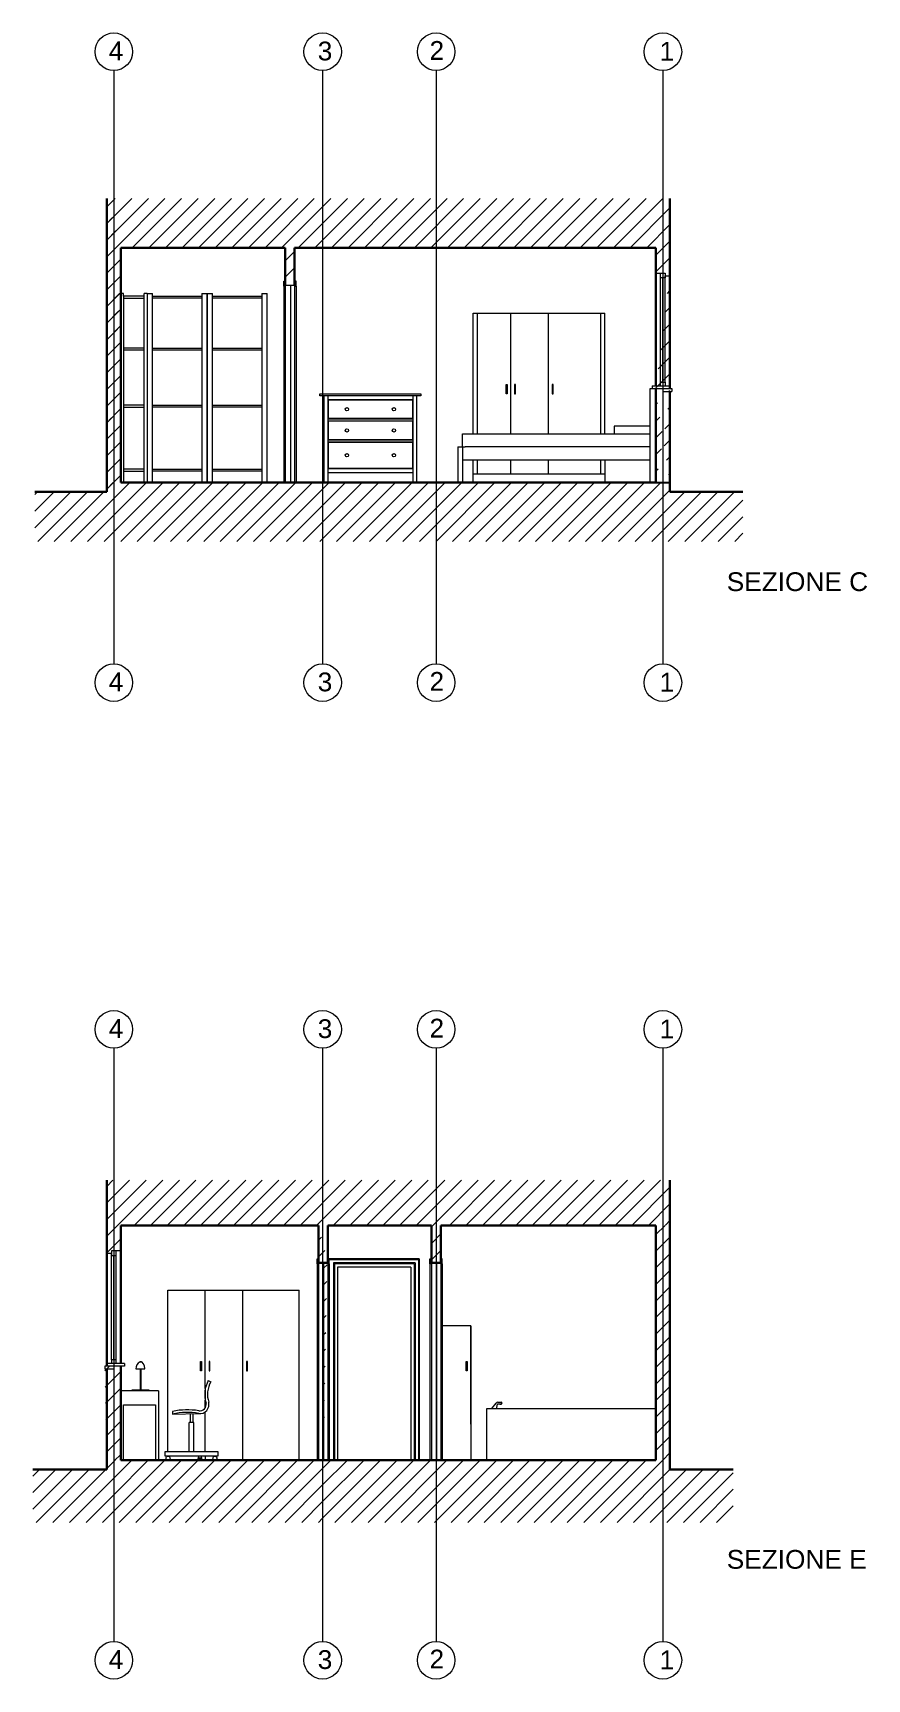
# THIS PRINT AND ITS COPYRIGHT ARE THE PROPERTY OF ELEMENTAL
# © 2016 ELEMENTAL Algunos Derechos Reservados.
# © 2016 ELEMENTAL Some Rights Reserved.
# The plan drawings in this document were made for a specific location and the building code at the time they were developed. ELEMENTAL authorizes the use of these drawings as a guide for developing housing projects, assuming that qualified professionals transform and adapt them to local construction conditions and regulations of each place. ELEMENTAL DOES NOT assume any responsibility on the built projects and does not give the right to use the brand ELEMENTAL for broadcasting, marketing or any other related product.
# Model space of a CAD drawing. Header units: metres. Extents: x 60.2 to 106, y 8.7 to 62.9.
# Drawn here: x 61.42 to 70.3, y 8.7 to 26.23 of the extents above; entities that cross this region are included whole.
import ezdxf

# ---------------------------------------------------------------- set-up
doc = ezdxf.new("R2010")
doc.units = ezdxf.units.M
doc.header["$LTSCALE"] = 5
doc.header["$MEASUREMENT"] = 0
for name, color, linetype, lineweight in [('A-ANNO-DIMS', 3, 'Continuous', 9), ('A-ANNO-SCRN', 30, 'Continuous', 9), ('A-ANNO-TEXT', 3, 'Continuous', 18), ('A-ELEV-MBE1', 7, 'Continuous', 25), ('A-ELEV-MBE2', 4, 'Continuous', 20), ('A-FURN', 8, 'Continuous', 18), ('A-SECT-MCUT', 2, 'Continuous', 30)]:
    doc.layers.add(name, color=color, linetype=linetype, lineweight=lineweight)
doc.styles.add('ARIAL', font='arial.ttf')
pattern_1 = [(45, (0, 0), (-0.08838834764831845, 0.08838834764831845), [])]
pattern_2 = [(45, (0, 0), (-0.08838834764831843, 0.08838834764831845), [])]

msp = doc.modelspace()

# ---------------------------------------------------------------- hatches: boundary and pattern name
at = {"layer": 'A-ANNO-SCRN'}
h = msp.add_hatch(dxfattribs=at)
h.set_pattern_fill('ANSI31', color=0)
h.set_pattern_definition(pattern_1)
h.paths.add_polyline_path([(64.50476198201054, 24.46448802822258), (62.20477363345928, 24.46448802822258), (62.20498822379486, 23.940701013215), (62.35498822379473, 23.93955777514421), (64.10644786915924, 23.93955777514421), (64.20644786915926, 23.93955777514421), (64.50476198201054, 23.93955777514421)])
h.paths.add_polyline_path([(65.7134961108591, 24.46448802822258), (64.50476198201054, 24.46448802822258), (64.50476198201054, 23.93955777514421), (65.7134961108591, 23.93955777514421)])
h.paths.add_polyline_path([(68.2047736334593, 24.46448802822258), (65.7134961108591, 24.46448802822258), (65.7134961108591, 23.93955777514421), (65.94935593307201, 23.93955777514421), (68.05477363345938, 23.93955777514421), (68.2047736334593, 23.93280117584993)])
h = msp.add_hatch(dxfattribs=at)
h.set_pattern_fill('ANSI31', color=0)
h.set_pattern_definition(pattern_2)
edge = h.paths.add_edge_path()
edge.add_line((62.20477363345929, 24.46448802822258), (62.20477363345926, 21.33955777514421))
edge.add_line((62.35477363345898, 21.43955777514421), (62.35477363345898, 23.6395577751442))
edge.add_line((62.35477363345924, 23.6395577751442), (62.35477363345915, 23.93955777514421))
h = msp.add_hatch(dxfattribs=at)
h.set_pattern_fill('ANSI31', color=0)
h.set_pattern_definition(pattern_2)
edge = h.paths.add_edge_path()
edge.add_line((62.35477363345915, 23.93955777514421), (62.20477363345928, 23.93955777514421))
edge.add_line((62.35477363345924, 23.6395577751442), (62.35477363345915, 23.93955777514421))
edge.add_line((62.20477363345929, 24.46448802822258), (62.20477363345926, 21.33955777514421))
h = msp.add_hatch(dxfattribs=at)
h.set_pattern_fill('ANSI31', color=0)
h.set_pattern_definition(pattern_2)
edge = h.paths.add_edge_path()
edge.add_line((64.10644786915924, 23.93955777514421), (64.10644786915924, 23.53955777514423))
edge.add_line((64.10644786915924, 23.53955777514423), (64.20644786915926, 23.53955777514423))
edge.add_line((64.20644786915926, 23.93955777514421), (64.20644786915926, 23.53955777514423))
h = msp.add_hatch(dxfattribs=at)
h.set_pattern_fill('ANSI31', color=0)
h.set_pattern_definition(pattern_2)
edge = h.paths.add_edge_path()
edge.add_line((68.2047736334593, 23.66955777514421), (68.05477363345938, 23.66955777514421))
edge.add_line((68.05477363345938, 23.67597230050961), (68.05477363345938, 23.93955777514421))
edge.add_line((68.05477363345938, 23.93955777514421), (68.2047736334593, 23.93955777514421))
edge.add_line((68.2047736334593, 23.93955777514421), (68.2047736334593, 23.67597230050961))
edge.add_line((68.2047736334593, 22.40955777514419), (68.2047736334593, 21.43955777514421))
edge.add_line((68.05477363345938, 22.40955777514419), (68.21449745571562, 22.40955777514419))
edge.add_line((68.05477363345938, 21.43955777514421), (68.2047736334593, 21.43955777514421))
edge.add_line((68.05477363345938, 21.43955777514421), (68.05477363345938, 22.43955777514421))
h = msp.add_hatch(dxfattribs=at)
h.set_pattern_fill('ANSI31', color=0)
h.set_pattern_definition(pattern_1)
h.paths.add_polyline_path([(62.2799882237948, 21.43955777514421), (62.20477363345926, 21.43955777514421), (62.20477363345926, 21.33955777514421), (61.43873285932341, 21.33955777514421), (61.43873285932341, 20.81106943929595), (62.2799882237948, 20.81106943929595)])
h.paths.add_polyline_path([(64.50476198201054, 21.43955777514421), (62.35477363345898, 21.43955777514421), (62.2799882237948, 21.43955777514421), (62.2799882237948, 20.81106943929595), (64.50476198201054, 20.81106943929595)])
h.paths.add_polyline_path([(65.7134961108591, 21.43955777514421), (64.50476198201054, 21.43955777514421), (64.50476198201054, 20.81106943929595), (65.7134961108591, 20.81106943929595)])
h.paths.add_polyline_path([(68.12932527383339, 21.43955777514421), (68.05477363345938, 21.43955777514421), (65.7134961108591, 21.43955777514421), (65.7134961108591, 20.81106943929595), (68.12932527383339, 20.81106943929595)])
h.paths.add_polyline_path([(68.98211871604667, 21.33955777514421), (68.2047736334593, 21.33955777514421), (68.2047736334593, 21.43955777514421), (68.12932527383339, 21.43955777514421), (68.12932527383339, 20.81106943929595), (68.98211871604667, 20.81106943929595)])
h = msp.add_hatch(dxfattribs=at)
h.set_pattern_fill('ANSI31', color=0)
h.set_pattern_definition(pattern_1)
h.paths.add_polyline_path([(64.50476198201068, 14.01127105614506), (62.20477363345942, 14.01127105614506), (62.20477363345942, 13.52337588043943), (62.35498822379478, 13.52871759697908), (64.45977363345925, 13.52871759697908), (64.50476198201068, 13.52871759697908)])
h.paths.add_polyline_path([(65.71349611085923, 14.01127105614506), (64.50476198201068, 14.01127105614506), (64.50476198201068, 13.52871759697908), (64.55977363345927, 13.52871759697908), (65.66335593307231, 13.52871759697908), (65.71349611085923, 13.52871759697908)])
h.paths.add_polyline_path([(68.20477363345942, 14.01127105614506), (65.71349611085923, 14.01127105614506), (65.71349611085923, 13.52871759697908), (65.76335593307233, 13.52871759697908), (68.05477363345955, 13.52871759697908), (68.20477363345942, 13.53303927279072)])
h = msp.add_hatch(dxfattribs=at)
h.set_pattern_fill('ANSI31', color=0)
h.set_pattern_definition(pattern_2)
edge = h.paths.add_edge_path()
edge.add_line((68.0547736334595, 11.02871759697908), (68.20477363345942, 11.02871759697908))
edge.add_line((68.0547736334595, 11.02871759697908), (68.05477363345955, 13.52871759697908))
edge.add_line((68.05477363345955, 13.52871759697908), (68.20477363345942, 13.52871759697908))
edge.add_line((68.20477363345942, 14.01127105614506), (68.20477363345942, 10.92871759697908))
h = msp.add_hatch(dxfattribs=at)
h.set_pattern_fill('ANSI31', color=0)
h.set_pattern_definition(pattern_2)
h.paths.add_polyline_path([(62.35477363345912, 13.52871759697908), (62.20477363345942, 13.52871759697908), (62.20477363345939, 13.22871759697908), (62.3547736334591, 13.22871759697908)])
h = msp.add_hatch(dxfattribs=at)
h.set_pattern_fill('ANSI31', color=0)
h.set_pattern_definition(pattern_2)
edge = h.paths.add_edge_path()
edge.add_line((64.45977363345925, 13.52871759697908), (64.45977363345925, 13.1287175969791))
edge.add_line((64.51477363345926, 13.1287175969791), (64.51477363345926, 11.02871759697908))
edge.add_line((64.55977363345927, 13.52871759697908), (64.55977363345927, 13.1287175969791))
h = msp.add_hatch(dxfattribs=at)
h.set_pattern_fill('ANSI31', color=0)
h.set_pattern_definition(pattern_2)
edge = h.paths.add_edge_path()
edge.add_line((65.66335593307231, 13.52871759697908), (65.66335593307231, 13.1287175969791))
edge.add_line((65.66335593307231, 13.1287175969791), (65.76335593307233, 13.1287175969791))
edge.add_line((65.76335593307233, 13.52871759697908), (65.76335593307233, 13.1287175969791))
h = msp.add_hatch(dxfattribs=at)
h.set_pattern_fill('ANSI31', color=0)
h.set_pattern_definition(pattern_2)
edge = h.paths.add_edge_path()
edge.add_line((62.2047736334594, 11.99871759697906), (62.2047736334594, 11.08642105793925))
edge.add_line((62.18477363345938, 12.02871759697907), (62.35477363345911, 12.02871759697907))
edge.add_line((62.35477363345912, 11.02871759697908), (62.35477363345911, 12.02871759697908))
edge.add_line((62.35498822379481, 11.02368688388333), (62.20498822379507, 11.02368688388333))
h = msp.add_hatch(dxfattribs=at)
h.set_pattern_fill('ANSI31', color=0)
h.set_pattern_definition(pattern_1)
h.paths.add_polyline_path([(65.71349611085923, 11.02871759697908), (64.50476198201068, 11.02871759697908), (64.50476198201068, 10.36549766858388), (65.71349611085923, 10.36549766858388)])
h.paths.add_polyline_path([(68.12932527383352, 11.02871759697908), (68.0547736334595, 11.02871759697908), (65.71349611085923, 11.02871759697908), (65.71349611085923, 10.36549766858388), (68.12932527383352, 10.36549766858388)])
h.paths.add_polyline_path([(68.8785464254193, 10.92871759697908), (68.20477363345942, 10.92871759697908), (68.20477363345942, 11.02871759697908), (68.12932527383352, 11.02871759697908), (68.12932527383352, 10.36549766858388), (68.87854642541929, 10.36549766858388)])
h.paths.add_polyline_path([(62.27998822379494, 11.02871759697908), (62.2047736334594, 11.02871759697908), (62.2047736334594, 10.92871759697908), (61.41842081801104, 10.92871759697908), (61.41842081801104, 10.36549766858388), (62.27998822379494, 10.36549766858388)])
h = msp.add_hatch(dxfattribs=at)
h.set_pattern_fill('ANSI31', color=0)
h.set_pattern_definition(pattern_1)
h.paths.add_polyline_path([(64.50476198201068, 11.02871759697908), (62.27998822379494, 11.02871759697908), (62.27998822379494, 10.36549766858388), (64.50476198201068, 10.36549766858388)])

# ---------------------------------------------------------------- linework, layer by layer
at = {"layer": 'A-ANNO-DIMS'}
for p, q in [((62.2799882237948, 25.82719483097409), (62.2799882237948, 19.50874635493457)), ((64.50476198201054, 25.82719483097389), (64.50476198201054, 19.50874635493438)), ((65.7134961108591, 25.82719483097389), (65.7134961108591, 19.50874635493437)), ((68.12932527383339, 25.82719483097389), (68.12932527383339, 19.50874635493437)), ((62.27998822379493, 15.41635465280896), (62.27998822379494, 9.097906176769435)), ((64.50476198201068, 15.41635465280876), (64.50476198201068, 9.09790617676925)), ((65.71349611085923, 15.41635465280876), (65.71349611085923, 9.097906176769236)), ((68.12932527383352, 15.41635465280876), (68.12932527383352, 9.097906176769236))]:
    msp.add_line(p, q, dxfattribs=at)
for centre in [(62.2799882237948, 26.02719483097409), (64.50476198201054, 26.0271948309739), (65.7134961108591, 26.0271948309739), (68.12932527383339, 26.0271948309739), (62.2799882237948, 19.30874635493456), (64.50476198201054, 19.30874635493436), (65.7134961108591, 19.30874635493436), (68.12932527383339, 19.30874635493436), (62.27998822379493, 15.61635465280896), (64.50476198201068, 15.61635465280877), (65.71349611085923, 15.61635465280877), (68.12932527383352, 15.61635465280877), (62.27998822379493, 8.897906176769425), (64.50476198201068, 8.897906176769233), (65.71349611085923, 8.897906176769233), (68.12932527383352, 8.897906176769233)]:
    msp.add_circle(centre, 0.2, dxfattribs=at)
at = {"layer": 'A-ELEV-MBE1'}
msp.add_line((68.05477363345938, 21.43955777514421), (68.2047736334593, 21.43955777514421), dxfattribs=at)
at = {"layer": 'A-ELEV-MBE2'}
for p, q in [((68.05477363345938, 23.66955777514421), (68.15477363345938, 23.66955777514421)), ((68.10477363345937, 22.50955777514421), (68.10477363345937, 23.66955777514421)), ((68.15477363345938, 23.66955777514421), (68.15477363345938, 23.63955777514421)), ((64.09144786915924, 23.58455777514426), (64.10644786915924, 23.58455777514426)), ((64.09144786915924, 23.52955777514443), (64.09144786915924, 23.58455777514426)), ((64.10644786915924, 23.52955777514443), (64.09144786915924, 23.52955777514443)), ((64.09144786915924, 23.52955777514443), (64.09144786915924, 21.43955777514421)), ((64.10644786915924, 23.53955777514423), (64.10644786915924, 21.43955777514421)), ((64.10644786915924, 23.53955777514423), (64.20644786915926, 23.53955777514423)), ((64.16144786915925, 23.53955777514423), (64.16144786915925, 21.43955777514421)), ((64.22144786915926, 23.58455777514426), (64.20644786915926, 23.58455777514426)), ((64.20644786915926, 23.53955777514423), (64.20644786915926, 21.43955777514421)), ((64.20644786915926, 23.52955777514443), (64.22144786915926, 23.52955777514443)), ((64.22144786915926, 23.52955777514443), (64.22144786915926, 23.58455777514426)), ((64.22144786915926, 23.52955777514443), (64.22144786915926, 21.43955777514421)), ((68.15477363345938, 23.61955777514421), (68.10477363345937, 23.61955777514421)), ((68.12877363345937, 22.50955777514421), (68.12877363345937, 23.61955777514421)), ((68.15477363345938, 23.63955777514421), (68.20477363345908, 23.63955777514421)), ((68.15477363345937, 22.50955777514421), (68.15477363345938, 23.63955777514421)), ((68.15477363345938, 23.63955777514421), (68.15477363345938, 23.61955777514421)), ((68.01477363345938, 22.46955777514423), (68.20477363345908, 22.46955777514421)), ((68.01477363345938, 22.46955777514423), (68.01477363345938, 22.43955777514421)), ((68.01477363345937, 22.43955777514421), (68.20477363345908, 22.43955777514421)), ((68.10477363345937, 22.46955777514421), (68.10477363345937, 22.50955777514421)), ((68.10477363345937, 22.50955777514421), (68.15477363345937, 22.50955777514421)), ((68.10477363345937, 22.50955777514421), (68.11677363345937, 22.50955777514421)), ((68.11677363345937, 22.50955777514421), (68.12877363345937, 22.50955777514421)), ((68.12877363345937, 22.43955777514421), (68.2247736334591, 22.4395577751442)), ((68.15477363345937, 22.50955777514421), (68.15477363345937, 22.46955777514421)), ((68.2247736334591, 22.4395577751442), (68.2247736334591, 22.40955777514419)), ((68.12877363345937, 22.40955777514419), (68.2247736334591, 22.40955777514419)), ((62.25477363345909, 13.22871759697908), (62.20477363345939, 13.22871759697908)), ((62.3547736334591, 13.25871759697908), (62.25477363345909, 13.25871759697908)), ((62.25477363345909, 13.25871759697908), (62.25477363345909, 13.22871759697908)), ((62.2547736334591, 12.09871759697908), (62.25477363345909, 13.22871759697908)), ((62.25477363345909, 13.22871759697908), (62.25477363345909, 13.20871759697908)), ((62.25477363345909, 13.20871759697908), (62.3047736334591, 13.20871759697908)), ((62.2807736334591, 12.09871759697908), (62.2807736334591, 13.20871759697908)), ((62.3047736334591, 12.09871759697908), (62.3047736334591, 13.25871759697908)), ((64.44477363345925, 13.17371759697913), (64.45977363345925, 13.17371759697913)), ((64.44477363345925, 13.11871759697929), (64.44477363345925, 13.17371759697913)), ((64.57477363345927, 13.17371759697913), (64.55977363345927, 13.17371759697913)), ((64.57477363345927, 13.11871759697929), (64.57477363345927, 13.17371759697913)), ((65.53477363345931, 13.17371759697913), (64.57477363345927, 13.17371759697913)), ((65.52477363345932, 13.16371759697937), (64.5747736334593, 13.16371759697936)), ((65.52477363345932, 13.16371759697937), (65.52477363345932, 11.02871759697908)), ((65.53477363345931, 13.17371759697913), (65.53477363345932, 11.02871759697908)), ((65.64835593307231, 13.17371759697913), (65.66335593307231, 13.17371759697913)), ((65.64835593307231, 13.11871759697929), (65.64835593307231, 13.17371759697913)), ((65.77835593307233, 13.17371759697913), (65.76335593307233, 13.17371759697913)), ((65.77835593307233, 13.11871759697929), (65.77835593307233, 13.17371759697913)), ((64.45977363345925, 13.11871759697929), (64.44477363345925, 13.11871759697929)), ((64.44477363345925, 13.11871759697929), (64.44477363345925, 11.02871759697908)), ((64.45977363345925, 13.1287175969791), (64.45977363345925, 11.02871759697908)), ((64.51477363345926, 13.1287175969791), (64.51477363345926, 11.02871759697908)), ((64.55977363345927, 13.1287175969791), (64.55977363345927, 11.02871759697908)), ((64.55977363345927, 13.11871759697929), (64.57477363345927, 13.11871759697929)), ((64.57477363345927, 13.11871759697929), (64.57477363345927, 11.02871759697908)), ((64.61977363345932, 13.12871759697909), (64.6197736334593, 11.02871759697908)), ((65.4897736334593, 13.12871759697906), (64.61977363345929, 13.12871759697906)), ((64.62977363345928, 13.11871759697929), (64.62977363345928, 11.02871759697908)), ((65.4797736334593, 13.11871759697929), (64.62977363345928, 13.11871759697929)), ((64.6647736334593, 13.08371759697899), (64.66477363345932, 11.02871759697908)), ((65.44477363345928, 13.08371759697899), (64.6647736334593, 13.08371759697899)), ((65.44477363345928, 13.08371759697899), (65.44477363345928, 11.02871759697908)), ((65.4797736334593, 13.11871759697929), (65.4797736334593, 11.02871759697908)), ((65.4897736334593, 13.12871759697906), (65.4897736334593, 11.02871759697908)), ((65.66335593307231, 13.11871759697929), (65.64835593307231, 13.11871759697929)), ((65.64835593307231, 13.11871759697929), (65.64835593307231, 11.02871759697908)), ((65.66335593307231, 13.1287175969791), (65.66335593307231, 11.02871759697908)), ((65.71835593307232, 13.1287175969791), (65.71835593307232, 11.02871759697908)), ((65.76335593307233, 13.1287175969791), (65.76335593307233, 11.02871759697908)), ((65.76335593307233, 13.11871759697929), (65.77835593307233, 13.11871759697929)), ((65.77835593307233, 13.11871759697929), (65.77835593307233, 11.02871759697908)), ((62.3047736334591, 12.09871759697908), (62.2547736334591, 12.09871759697908)), ((62.2547736334591, 12.09871759697908), (62.2547736334591, 12.05871759697908)), ((62.2927736334591, 12.09871759697908), (62.2807736334591, 12.09871759697908)), ((62.3047736334591, 12.09871759697908), (62.2927736334591, 12.09871759697908)), ((62.3047736334591, 12.05871759697908), (62.3047736334591, 12.09871759697908)), ((62.2807736334591, 12.02871759697908), (62.18477363345938, 12.02871759697907)), ((62.18477363345938, 12.02871759697907), (62.18477363345938, 11.99871759697906)), ((62.2807736334591, 11.99871759697906), (62.18477363345938, 11.99871759697906)), ((62.39477363345909, 12.0587175969791), (62.20477363345939, 12.05871759697908)), ((62.3947736334591, 12.02871759697908), (62.20477363345939, 12.02871759697908)), ((62.39477363345911, 12.0587175969791), (62.39477363345912, 12.02871759697908))]:
    msp.add_line(p, q, dxfattribs=at)
at = {"layer": 'A-FURN'}
for p, q in [((62.38457613756517, 23.45355777514423), (62.35477381504375, 23.45355777514423)), ((62.38457762234199, 23.42357264669579), (62.38457744075722, 21.43955795811245)), ((62.38457762234199, 23.42357264669579), (62.38457762234199, 23.45355795811247)), ((62.60503755372462, 23.42357264669579), (62.38457762234199, 23.42357264669579)), ((62.3845776205124, 23.40358248750715), (62.60503755189506, 23.40358248750715)), ((62.60503737213985, 21.43955795811245), (62.60503755372462, 23.42357264669579)), ((62.6350225020873, 23.45369991865145), (62.60503755372462, 23.45355795811247)), ((62.60503755372462, 23.42357264669579), (62.60503755372462, 23.45355795811247)), ((62.63501002074957, 23.45351321517936), (62.69198571363366, 23.45351321517936)), ((62.63502250197177, 23.45369991864503), (62.63502250197177, 21.43955795811245)), ((62.63502268355656, 23.45355795811247), (62.63502250197177, 21.43955795811245)), ((62.69199819485583, 21.43955795811245), (62.69199819485583, 23.45369991864503)), ((62.69199819485583, 23.42357405573921), (63.21804680908769, 23.42357405573921)), ((63.21804680908769, 23.40358248750715), (62.69199819485583, 23.40358248750715)), ((63.21804680908769, 23.45369991864503), (63.21804680908769, 21.43955795811244)), ((63.21804680908769, 23.45369991864503), (63.27502250197175, 23.45369991864503)), ((63.27502250197175, 23.45369991864503), (63.27502250197175, 21.43955795811245)), ((63.27502250197175, 23.45369991864503), (63.33199819485585, 23.45369991864503)), ((63.27502250197175, 21.43955795811244), (63.27502250197175, 23.45369991864503)), ((63.33199819485585, 21.43955795811245), (63.33199819485585, 23.45369991864503)), ((63.33199819485585, 23.42357405573921), (63.85804680908767, 23.42357405573921)), ((63.85804680908767, 23.40358248750715), (63.33199819485585, 23.40358248750715)), ((63.85804680908767, 23.45369991864503), (63.85804680908767, 21.43955795811244)), ((63.85804680908767, 23.45369991864503), (63.91502250197177, 23.45369991864503)), ((63.91502250197177, 21.43955795811244), (63.91502250197177, 23.45369991864503)), ((66.10917462157988, 21.95955780160347), (66.10917462157988, 23.24283757867525)), ((66.10917462157988, 23.24283757867525), (67.5091745936121, 23.24255773898577)), ((66.10917462157988, 23.24283757867525), (66.14917462157985, 23.24283757867525)), ((66.14917462157985, 23.24283757867525), (66.14917462157985, 21.95955780207458)), ((66.50917461358915, 21.95955780631455), (66.50917461358915, 23.24275762447806)), ((66.90917460559842, 21.95955781102561), (66.90917460559842, 23.24267767028132)), ((67.46917459361168, 21.95955781762112), (67.46917459361168, 23.24256573440553)), ((67.5091745936121, 21.95955781809223), (67.5091745936121, 23.24255773898577)), ((62.60503750296331, 22.86894910194903), (62.38457757158067, 22.86894910194903)), ((62.6050375011336, 22.848957533717), (62.38457756975097, 22.848957533717)), ((62.69199819485583, 22.86894910194903), (63.21804680908769, 22.86894910194903)), ((63.21804680908769, 22.848957533717), (62.69199819485583, 22.848957533717)), ((63.33199819485585, 22.86894910194903), (63.85804680908767, 22.86894910194903)), ((63.85804680908767, 22.848957533717), (63.33199819485585, 22.848957533717)), ((62.38457757157152, 22.66884835575949), (62.38457756974196, 22.64885819657086)), ((66.45917461458805, 22.38255775616622), (66.45917461458805, 22.48255775416843)), ((66.45917461458805, 22.48255775416843), (66.46917461438863, 22.48255775416843)), ((66.46917461438863, 22.48255775416843), (66.46917461438863, 22.38255775616622)), ((66.55917461259025, 22.48255775416843), (66.54917461279013, 22.48255775416843)), ((66.54917461279013, 22.48255775416843), (66.54917461279013, 22.38255775616622)), ((66.55917461259025, 22.38255775616622), (66.55917461259025, 22.48255775416843)), ((66.95917460459998, 22.48255775416843), (66.9491746047994, 22.48255775416843)), ((66.9491746047994, 22.48255775416843), (66.9491746047994, 22.38255775616622)), ((66.95917460459998, 22.38255775616622), (66.95917460459998, 22.48255775416843)), ((67.99369330342853, 21.43955777514421), (67.99369330342853, 22.43955777514421)), ((67.99369330342853, 22.43955777514421), (68.05477363345938, 22.43955777514421)), ((68.05477363345938, 21.43955777514421), (68.05477363345938, 22.43955777514421)), ((62.60503744744101, 22.26230643530288), (62.38457751605835, 22.26230643530288)), ((62.69199819485583, 22.26236442825822), (63.21804680908769, 22.26236442825822)), ((63.33199819485585, 22.26236442825822), (63.85804680908767, 22.26236442825822)), ((64.56384636096584, 22.32255777514402), (65.46384636096548, 22.32255777514402)), ((66.46917461438863, 22.38255775616622), (66.45917461458805, 22.38255775616622)), ((66.54917461279013, 22.38255775616622), (66.55917461259025, 22.38255775616622)), ((66.9491746047994, 22.38255775616622), (66.95917460459998, 22.38255775616622)), ((62.38457751422879, 22.24231627611447), (62.60503744561142, 22.24231627611447)), ((63.21804680908769, 22.24237286002617), (62.69199819485583, 22.24237286002617)), ((63.85804680908767, 22.24237286002617), (63.33199819485585, 22.24237286002617)), ((64.56384636096584, 22.11755777514409), (65.46384636096548, 22.11755777514409)), ((64.56384636096584, 22.09755777514411), (65.46384636096548, 22.09755777514411)), ((62.38457751605844, 22.06230643530288), (62.38457751422884, 22.04231627611447)), ((65.99369330342853, 21.81955780024337), (65.99369330342853, 21.95955780024337)), ((65.99369330342853, 21.95955780024337), (67.99369330342853, 21.95955782379873)), ((67.99477356552075, 22.03955786913018), (67.60976136913851, 22.03955786913018)), ((67.60976136913851, 22.03955786913018), (67.60976136913851, 21.95955782416479)), ((67.99477356552075, 22.03955786913018), (67.99477356552075, 22.03955786913018)), ((64.56384636096584, 21.89255777514396), (65.46384636096548, 21.89255777514396)), ((64.56384636096584, 21.87255777514397), (65.46384636096548, 21.87255777514397)), ((65.94369330346214, 21.81955779965449), (65.94369330346214, 21.43955779965449)), ((65.94369330346214, 21.81955779965449), (66.02477363345938, 21.81955782416479)), ((65.99369330342853, 21.81955780024337), (65.99369330342853, 21.43955777573309)), ((67.99369330342853, 21.81955782379873), (66.02477363345938, 21.81955782416479)), ((62.60503738518775, 21.58212059745812), (62.38457745380511, 21.58212059745812)), ((62.38457745197552, 21.56213043826948), (62.60503738335819, 21.56213043826948)), ((62.69199819485583, 21.58213064625054), (63.21804680908769, 21.58213064625054)), ((63.21804680908769, 21.56213907801848), (62.69199819485583, 21.56213907801848)), ((63.33199819485585, 21.58213064625054), (63.85804680908767, 21.58213064625054)), ((63.85804680908767, 21.56213907801848), (63.33199819485585, 21.56213907801848)), ((64.56384636096584, 21.58755777514412), (65.46384636096548, 21.58755777514412)), ((65.99369330342853, 21.67955780000782), (67.99369330342853, 21.67955780000782)), ((66.10917462157988, 21.43955777514421), (66.10917462157988, 21.67955780000782)), ((66.10917462157988, 21.43955777514421), (66.10917462157988, 21.67955780000782)), ((66.14917462157985, 21.67955780000782), (66.14917462157985, 21.53255777514406)), ((66.50917461358915, 21.53255777514406), (66.50917461358915, 21.67955780000782)), ((66.90917460559842, 21.53255777514406), (66.90917460559842, 21.67955780000782)), ((67.46917459361168, 21.53255777514406), (67.46917459361168, 21.67955780000782)), ((67.5091745936121, 21.67955780000782), (67.5091745936121, 21.43955777514421)), ((64.56384636096584, 21.54755777514393), (65.46384636096548, 21.54755777514393)), ((66.10917462157988, 21.53255777514406), (67.50917459361165, 21.53255777514406)), ((62.85477363345926, 11.11623968525163), (62.85477363345926, 12.83899743667438)), ((62.85477363345926, 12.83899743667438), (64.25477363345927, 12.83871759697908)), ((63.25477363345924, 11.7916493349335), (63.25477363345927, 12.83891748247572)), ((63.65477363345927, 11.02871759697908), (63.65477363345927, 12.83883752827707)), ((64.25477363345927, 11.02871759697908), (64.25477363345927, 12.83871759697908)), ((65.76335593307233, 12.45810874081567), (65.76335593307233, 11.02871759697908)), ((66.08335593307253, 12.45810874081567), (65.76335593307233, 12.45810874081567)), ((66.08335593307253, 12.45810874081567), (66.08335593307253, 11.02871759697908)), ((66.0833559330725, 11.41084059327345), (66.08335593307253, 12.45810874081567)), ((62.51627099041299, 12.00028240119747), (62.61127099041299, 12.00028240119747)), ((62.55929968400939, 12.07871759697906), (62.57556983450606, 12.07871759697906)), ((62.55929968400939, 12.07871759697906), (62.55929968400939, 12.07457102293444)), ((62.55929968400939, 12.07457102293444), (62.57556983450606, 12.07457102293444)), ((62.56429968400938, 12.07871759697906), (62.56929968400938, 12.07871759697906)), ((62.56429968400938, 11.77871759697908), (62.56429968400938, 12.00028240119747)), ((62.56929968400938, 12.00028240119747), (62.56929968400938, 11.77871759697908)), ((62.57556983450606, 12.07457102293444), (62.57556983450606, 12.07871759697906)), ((63.20477363345928, 11.97871759697907), (63.20477363345928, 12.07871759697908)), ((63.20477363345928, 12.07871759697908), (63.21477363345927, 12.07871759697908)), ((63.21477363345927, 11.97871759697907), (63.20477363345928, 11.97871759697907)), ((63.21477363345927, 12.07871759697908), (63.21477363345927, 11.97871759697907)), ((63.30477363345925, 12.07871759697908), (63.29477363345926, 12.07871759697908)), ((63.29477363345926, 12.07871759697908), (63.29477363345926, 11.97871759697907)), ((63.29477363345926, 11.97871759697907), (63.30477363345925, 11.97871759697907)), ((63.30477363345925, 11.97871759697907), (63.30477363345925, 12.07871759697908)), ((63.70477363345925, 12.07871759697908), (63.69477363345926, 12.07871759697908)), ((63.69477363345926, 12.07871759697908), (63.69477363345926, 11.97871759697907)), ((63.69477363345926, 11.97871759697907), (63.70477363345925, 11.97871759697907)), ((63.70477363345925, 11.97871759697907), (63.70477363345925, 12.07871759697908)), ((66.03335593307254, 11.97871759697907), (66.03335593307254, 12.07871759697908)), ((66.03335593307254, 12.07871759697908), (66.04335593307253, 12.07871759697908)), ((66.04335593307253, 11.97871759697907), (66.03335593307254, 11.97871759697907)), ((66.04335593307253, 12.07871759697908), (66.04335593307253, 11.97871759697907)), ((62.75477363345912, 11.76871759697907), (62.35477363345912, 11.76871759697907)), ((62.35477363345912, 11.02871759697908), (62.35477363345912, 11.76871759697907)), ((62.47429968400938, 11.77871759697908), (62.47429968400938, 11.77371759697907)), ((62.47429968400938, 11.77871759697908), (62.65429968400939, 11.77871759697908)), ((62.47429968400938, 11.77871759697908), (62.56429968400938, 11.77871759697908)), ((62.47429968400938, 11.76871759697907), (62.47429968400938, 11.77871759697908)), ((62.65429968400939, 11.76871759697907), (62.47429968400938, 11.76871759697907)), ((62.56429968400938, 11.77871759697908), (62.56429968400938, 11.77871759697908)), ((62.65429968400939, 11.77871759697908), (62.65429968400939, 11.76871759697907)), ((62.75477363345912, 11.76871759697907), (62.75477363345912, 11.02871759697908)), ((63.25477363345924, 11.7916493349335), (63.25477363345929, 11.58844764448886)), ((63.2867309425378, 11.87793451749431), (63.31298900476718, 11.86342541111179)), ((62.38477363345912, 11.02871759697908), (62.38477363345912, 11.61871759697908)), ((62.38477363345912, 11.61871759697908), (62.72477363345912, 11.61871759697908)), ((62.72477363345912, 11.61871759697908), (62.72477363345912, 11.02871759697908)), ((63.25477363345929, 11.58844764448886), (63.25477363345927, 11.66663072596116)), ((66.25477363345932, 11.02871759697908), (66.25477363345932, 11.57871759697908)), ((66.25477363345932, 11.57871759697908), (68.0547736334595, 11.57871759697908)), ((66.30797363345916, 11.57871759697908), (66.35254403584783, 11.63704136493697)), ((66.36117363345899, 11.57871759697908), (66.3654896815731, 11.61917162536048)), ((66.36944787990775, 11.64635211538424), (66.40743992200375, 11.64635211538424)), ((66.40843228513656, 11.62665740242904), (66.37516845644656, 11.62665740242904)), ((66.39201965845565, 11.62200968868688), (66.39201965845565, 11.62645020980768)), ((66.40789439748393, 11.62200968868688), (66.39201965845565, 11.62200968868688)), ((66.40789439748393, 11.62200968868688), (66.40789439748393, 11.62672430574836)), ((66.41450200100577, 11.6406009148994), (66.41131593555407, 11.64451067818345)), ((66.4131074305758, 11.62988454735278), (66.41530113289424, 11.63566949702392)), ((62.90688717763756, 11.54867881315042), (62.90688717763756, 11.51867881314939)), ((62.90688717763756, 11.51867881314939), (63.18464381227894, 11.52538816259144)), ((63.13250061227014, 11.42867881314933), (63.08250061227015, 11.42867881314933)), ((63.08250061227015, 11.11623968525163), (63.08250061227015, 11.42867881314933)), ((63.09250061227014, 11.52254197207873), (63.09250061227014, 11.42867881314933)), ((63.12250061227012, 11.52316635989911), (63.12250061227012, 11.42867881314933)), ((63.13250061227014, 11.11623968525163), (63.13250061227014, 11.42867881314933)), ((63.25477363345927, 11.11623968525163), (63.25477363345927, 11.54418536217803)), ((63.39250061227015, 11.11623968525163), (62.82242676009501, 11.11623968525163)), ((62.82242676009501, 11.11623968525163), (62.82242676009501, 11.07623968525164)), ((62.82242676009501, 11.07623968525164), (63.39250061227015, 11.07623968525166)), ((62.84360264952089, 11.07623968525169), (62.84360264952089, 11.0662396852517)), ((62.87287855789769, 11.07623968525169), (62.87287855789769, 11.0662396852517)), ((63.21532589256027, 11.05033388868668), (63.17999554370725, 11.05033388868668)), ((63.17999554370722, 11.05033388868668), (63.21532589256024, 11.05033388868668)), ((63.1829307564317, 11.07623968525166), (63.1829307564317, 11.06623968525167)), ((63.21220666480851, 11.07623968525166), (63.21220666480851, 11.0662396852517)), ((63.21220666480851, 11.07623968525166), (63.21220666480851, 11.06623968525167)), ((63.25477363345927, 11.07623968525166), (63.25477363345927, 11.02871759697908)), ((63.34212266664257, 11.07623968525166), (63.34212266664257, 11.06623968525167)), ((63.37139857501937, 11.07623968525166), (63.37139857501937, 11.06623968525167)), ((63.39250061227015, 11.07623968525166), (63.39250061227015, 11.11623968525163))]:
    msp.add_line(p, q, dxfattribs=at)
for points in [[(64.47634636096575, 22.38255777514397), (65.55134636096557, 22.38255777514397), (65.55134636096557, 22.36255777514398), (64.47634636096575, 22.36255777514398), (64.47634636096575, 22.38255777514397)], [(64.51884636096577, 22.36255777514398), (64.51884636096577, 21.43955777514421)], [(64.56384636096584, 21.43955777514421), (64.56384636096584, 22.36255777514398)], [(64.56634636096544, 22.32005777514397), (65.46134636096542, 22.32005777514397), (65.46134636096542, 22.12005777514392), (64.56634636096544, 22.12005777514392), (64.56634636096544, 22.32005777514397)], [(65.46384636096548, 22.36255777514398), (65.46384636096548, 21.43955777514421)], [(65.50884636096555, 21.43955777514421), (65.50884636096555, 22.36255777514398)], [(64.56634636096544, 22.09505777514406), (65.46134636096542, 22.09505777514406), (65.46134636096542, 21.89505777514401), (64.56634636096544, 21.89505777514401), (64.56634636096544, 22.09505777514406)], [(64.56634636096544, 21.87005777514392), (65.46134636096542, 21.87005777514392), (65.46134636096542, 21.59005777514395), (64.56634636096544, 21.59005777514395), (64.56634636096544, 21.87005777514392)], [(62.61127099041299, 12.00028240119747), (62.60668567138826, 12.03332909408866), (62.59439437279364, 12.05702196277983), (62.58093304975056, 12.07106206781631), (62.57556983450606, 12.07457102293444)]]:
    msp.add_lwpolyline(points, dxfattribs=at)
for centre, radius in [((64.76384636096566, 22.22005777514406), 0.0175), ((65.26384636096566, 22.22005777514406), 0.0175), ((64.76384636096566, 21.99505777514392), 0.0175), ((65.26384636096566, 21.99505777514392), 0.0175), ((64.76384636096566, 21.73005777514405), 0.0175), ((65.26384636096566, 21.73005777514405), 0.0175), ((62.85824060370929, 11.05033388868671), 0.02161629170761504), ((63.35676062083097, 11.05033388868668), 0.02161629170761504)]:
    msp.add_circle(centre, radius, dxfattribs=at)
for centre, radius, start, end in [((62.59179991811179, 12.00614094047715), 0.07575580111002589, 115.4049478157757, 184.4353707504098), ((63.5560138878317, 11.72914003044738), 0.3076574458740023, 151.0767969991742, 197.3166331957956), ((63.5560138878317, 11.72914003044738), 0.277657445872978, 151.0767969991742, 197.3166331957956), ((63.19621631164286, 11.62243378612411), 0.09773318672976056, 263.1997034892404, 14.25217476589016), ((63.19580747968676, 11.62262014732073), 0.06815252923053701, 260.5722275946092, 12.66720626114568), ((66.36944787990775, 11.62635211538424), 0.02, 90, 147.6925346876094), ((66.37516845644656, 11.61665740242903), 0.01, 90, 165.4383078666912), ((66.40743992200375, 11.64135211538424), 0.005, 39.17658541521317, 90), ((66.40843228513656, 11.63165740242903), 0.005, 270, 339.2328448067923), ((66.41062598745499, 11.63744235210017), 0.005, 339.2328448067975, 39.17658541521057), ((63.06402541996498, 10.79610098465565), 0.7688080483083163, 80.97356609452618, 101.7939117395786), ((63.06025696563704, 10.92210913432299), 0.6159688900959474, 78.34975357114386, 104.4177242629601)]:
    msp.add_arc(centre, radius, start, end, dxfattribs=at)
for centre, ratio, start_param in [((63.18923342889799, 11.05032958425011), 0.4307082474454466, -2.397973841532119), ((63.20604893379375, 11.05033388868674), 0.4297521152627361, -1.570796326794897)]:
    msp.add_ellipse(centre, major_axis=(5.223438146079587e-18, -0.02161629170757351), ratio=ratio, start_param=start_param, end_param=1.570796326794897, dxfattribs=at)
at = {"layer": 'A-FURN', "extrusion": (0, 0, -1)}
for centre, ratio, start_param in [((63.18927250247377, 11.05033388868674), 0.4297521152627361, -1.570796326794897), ((63.20592498844179, 11.05033388868671), 0.4307082474454466, -2.397973841532119)]:
    msp.add_ellipse(centre, major_axis=(5.223438146079587e-18, -0.02161629170757351), ratio=ratio, start_param=start_param, end_param=1.570796326794897, dxfattribs=at)
at = {"layer": 'A-FURN'}
msp.add_point((62.60727363345898, 21.43955777514421), dxfattribs=at)
at = {"layer": 'A-SECT-MCUT', "color": 2}
for p, q in [((62.20477363345929, 24.46448802822258), (62.20477363345926, 21.33955777514421)), ((68.2047736334593, 24.46448802822257), (68.2047736334593, 22.43955777514421)), ((62.35477363345924, 23.6395577751442), (62.35477363345915, 23.93955777514421)), ((64.10644786915924, 23.93955777514421), (64.10644786915924, 23.53955777514423)), ((64.20644786915926, 23.93955777514421), (64.20644786915926, 23.53955777514423)), ((68.05477363345938, 23.93955777514421), (65.94935593307201, 23.93955777514421)), ((68.05477363345938, 22.46955777514422), (68.05477363345938, 23.93955777514421)), ((68.05477363345938, 21.43955777514421), (68.05477363345938, 22.43955777514421)), ((68.2047736334593, 22.40955777514419), (68.2047736334593, 21.33955777514421)), ((62.35477363345898, 21.43955777514421), (68.05477363345938, 21.43955777514421)), ((62.20477363345942, 14.01127105614506), (62.2047736334594, 12.02871759697908)), ((68.20477363345942, 14.01127105614506), (68.20477363345942, 10.92871759697908)), ((64.45977363345925, 13.52871759697908), (64.45977363345925, 13.1287175969791)), ((64.55977363345927, 13.52871759697908), (64.55977363345927, 13.1287175969791)), ((65.66335593307231, 13.52871759697908), (65.66335593307231, 13.1287175969791)), ((68.0547736334595, 13.52871759697908), (65.76335593307233, 13.52871759697908)), ((65.76335593307233, 13.52871759697908), (65.76335593307233, 13.1287175969791)), ((68.0547736334595, 11.02871759697908), (68.05477363345955, 13.52871759697908)), ((62.2047736334594, 11.99871759697906), (62.2047736334594, 10.92871759697908)), ((62.35477363345912, 11.02871759697908), (68.0547736334595, 11.02871759697908))]:
    msp.add_line(p, q, dxfattribs=at)
at = {"layer": 'A-SECT-MCUT'}
for p, q in [((62.20477363345926, 21.33955777514421), (61.43873285932341, 21.33955777514421)), ((68.2047736334593, 21.33955777514421), (68.98211871604667, 21.33955777514421)), ((64.45977363345925, 13.1287175969791), (64.55977363345927, 13.1287175969791)), ((65.66335593307231, 13.1287175969791), (65.76335593307233, 13.1287175969791)), ((62.2047736334594, 10.92871759697908), (61.41842081801104, 10.92871759697908)), ((68.20477363345942, 10.92871759697908), (68.8785464254193, 10.92871759697908))]:
    msp.add_line(p, q, dxfattribs=at)
at = {"layer": 'A-SECT-MCUT', "color": 2}
for points in [[(64.10644786915924, 23.93955777514421), (62.35477363345898, 23.93955777514421)], [(65.94935593307201, 23.93955777514421), (64.20644786915926, 23.93955777514421)], [(62.35477363345898, 21.43955777514421), (62.35477363345898, 23.6395577751442)], [(64.45977363345925, 13.52871759697908), (62.35477363345912, 13.52871759697908)], [(62.35477363345911, 12.0587175969791), (62.3547736334591, 13.52871759697908)], [(65.66335593307231, 13.52871759697908), (64.55977363345924, 13.52871759697908)], [(62.35477363345912, 11.02871759697908), (62.35477363345911, 12.02871759697908)]]:
    msp.add_lwpolyline(points, dxfattribs=at)

# ---------------------------------------------------------------- texts
at = {"layer": 'A-ANNO-TEXT', "char_height": 0.2, "attachment_point": 1, "style": 'ARIAL'}
for s, width, insert in [('4', 0.3402067023120594, (62.22597929519282, 26.13614375574367)), ('3', 0.3402067023120594, (64.45240075566704, 26.13467359565852)), ('2', 0.3402067023120594, (65.64355776015435, 26.14045177779185)), ('1', 0.3402067023120594, (68.09401761266886, 26.13214843645728)), ('SEZIONE C', 3.800716749183721, (68.80948968006291, 20.4835897994214)), ('4', 0.3402067023120594, (62.22597929519282, 19.41769527970413)), ('3', 0.3402067023120594, (64.45240075566704, 19.41622511961899)), ('2', 0.3402067023120594, (65.64355776015435, 19.42200330175231)), ('1', 0.3402067023120594, (68.09401761266886, 19.41369996041774)), ('4', 0.3402067023120594, (62.22597929519296, 15.72530357757854)), ('3', 0.3402067023120594, (64.45240075566718, 15.72383341749339)), ('2', 0.3402067023120594, (65.64355776015447, 15.72961159962671)), ('1', 0.3402067023120594, (68.09401761266896, 15.72130825829215)), ('SEZIONE E', 3.800716749183721, (68.80948968006301, 10.07274962125627)), ('4', 0.3402067023120594, (62.22597929519296, 9.006855101539003)), ('3', 0.3402067023120594, (64.45240075566718, 9.005384941453855)), ('2', 0.3402067023120594, (65.64355776015447, 9.011163123587181)), ('1', 0.3402067023120594, (68.09401761266896, 9.002859782252614))]:
    msp.add_mtext_dynamic_manual_height_columns(s, width=width, gutter_width=9, heights=[0], dxfattribs=dict(at, insert=insert))

doc.saveas('drawing.dxf')
